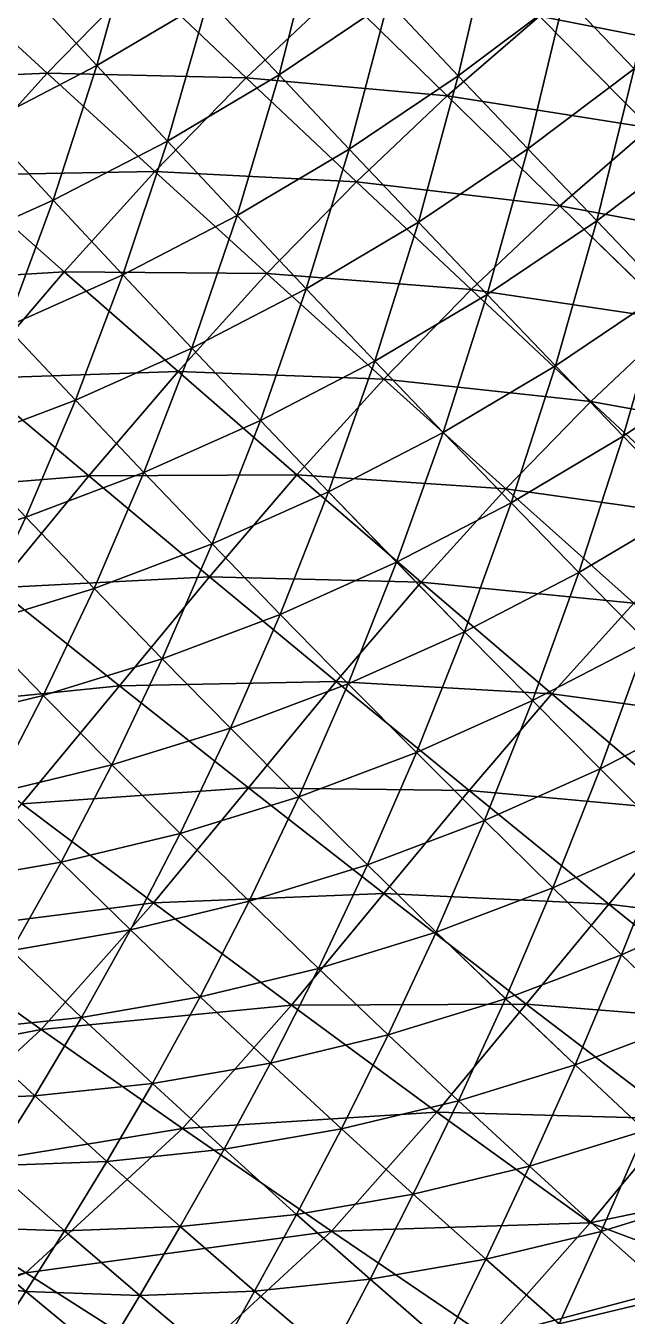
# Model space of a CAD drawing. Extents: x -232 to 179, y -162 to 161.
# Drawn here: x 5 to 36.9, y -111.2 to -42.6 of the extents above; entities that cross this region are included whole.
import ezdxf

# ---------------------------------------------------------------- set-up
doc = ezdxf.new("R2010")
doc.units = 0
doc.header["$MEASUREMENT"] = 0

msp = doc.modelspace()

# ---------------------------------------------------------------- linework, layer by layer
for points in [[(37.291836, -44.916634, -759.0798), (39.05703, -36.46504, -765.92725), (33.593506, -41.04322, -765.5502299999999), (33.593605, -41.04312, -765.5501)], [(8.771637, -44.740067, -775.57117), (10.881693, -37.15693, -783.2518), (4.993664, -40.653107, -782.01263), (4.993764, -40.653008, -782.0125)], [(10.881693, -37.15693, -783.2518), (8.771637, -44.740067, -775.57117), (14.682842, -41.230125, -776.8152), (14.682942, -41.230026, -776.81506)], [(18.438917, -45.235527, -770.3743), (20.45116, -37.35842, -777.7703), (14.682842, -41.230125, -776.8152), (14.682942, -41.230026, -776.81506)], [(20.45116, -37.35842, -777.7703), (18.438917, -45.235527, -770.3743), (24.225239, -41.351738, -771.33246), (24.225338, -41.35164, -771.33234)], [(27.954687, -45.2858, -764.8817), (29.850971, -37.119003, -771.9995), (24.225239, -41.351738, -771.33246), (24.225338, -41.35164, -771.33234)], [(29.850971, -37.119003, -771.9995), (27.954687, -45.2858, -764.8817), (33.593506, -41.04322, -765.5502299999999), (33.593605, -41.04312, -765.5501)], [(43.003525, -44.233757, -503.06757), (32.264473, -42.12648, -510.1515), (37.259087, -38.214832, -510.6546), (37.259186, -38.214733, -510.6545)], [(6.1322746, -45.15181, -524.6465), (-4.3688965, -45.603016, -532.1469999999999), (0.6292876999999999, -40.089268, -531.724), (0.62938774, -40.08917, -531.7239)], [(0.6292876999999999, -40.089268, -531.724), (11.079479, -40.07613, -524.4490400000001), (6.1322746, -45.15181, -524.6465), (6.132375, -45.15170999999999, -524.64636)], [(16.698727, -45.399727, -517.2317), (6.1322746, -45.15181, -524.6465), (11.079479, -40.07613, -524.4490400000001), (11.079579, -40.07603, -524.4489)], [(11.079479, -40.07613, -524.4490400000001), (21.621662, -40.748802, -517.26685), (16.698727, -45.399727, -517.2317), (16.698826, -45.399628, -517.23157)], [(4.993664, -40.653107, -782.01263), (2.7369766, -47.874786, -774.0414), (8.771637, -44.740067, -775.57117), (8.771737, -44.739967, -775.57104)], [(27.36028, -46.359833, -509.8849), (16.698727, -45.399727, -517.2317), (21.621662, -40.748802, -517.26685), (21.621761, -40.74870300000001, -517.2667)], [(21.621662, -40.748802, -517.26685), (32.264473, -42.12648, -510.1515), (27.36028, -46.359833, -509.8849), (27.360378, -46.359734, -509.8848)], [(31.644321, -49.165764, -758.4102), (33.593506, -41.04322, -765.5502299999999), (27.954687, -45.2858, -764.8817), (27.954786, -45.2857, -764.8816)], [(33.593506, -41.04322, -765.5502299999999), (31.644321, -49.165764, -758.4102), (37.291836, -44.916634, -759.0798), (37.291935, -44.91653400000001, -759.07965)], [(12.509256, -48.75641599999999, -769.12646), (14.682842, -41.230125, -776.8152), (8.771637, -44.740067, -775.57117), (8.771737, -44.739967, -775.57104)], [(14.682842, -41.230125, -776.8152), (12.509256, -48.75641599999999, -769.12646), (18.438917, -45.235527, -770.3743), (18.439016, -45.23542800000001, -770.3742)], [(22.15491, -49.17862, -763.92126), (24.225239, -41.351738, -771.33246), (18.438917, -45.235527, -770.3743), (18.439016, -45.23542800000001, -770.3742)], [(24.225239, -41.351738, -771.33246), (22.15491, -49.17862, -763.92126), (27.954687, -45.2858, -764.8817), (27.954786, -45.2857, -764.8816)], [(38.125935, -48.053757, -502.57623), (27.36028, -46.359833, -509.8849), (32.264473, -42.12648, -510.1515), (32.26457199999999, -42.12638, -510.1514)], [(32.264473, -42.12648, -510.1515), (43.003525, -44.233757, -503.06757), (38.125935, -48.053757, -502.57623), (38.126034, -48.053658, -502.57614)], [(-4.3688965, -45.603016, -532.1469999999999), (6.1322746, -45.15181, -524.6465), (1.2212143, -50.569454, -525.06213), (1.2213143, -50.569355, -525.062)], [(11.846596, -50.37786, -517.4254), (1.2212143, -50.569454, -525.06213), (6.1322746, -45.15181, -524.6465), (6.132375, -45.15170999999999, -524.64636)], [(6.455763, -51.900917, -767.5919), (8.771637, -44.740067, -775.57117), (2.7369766, -47.874786, -774.0414), (2.7370765, -47.874687, -774.04126)], [(6.1322746, -45.15181, -524.6465), (16.698727, -45.399727, -517.2317), (11.846596, -50.37786, -517.4254), (11.846696, -50.37775999999999, -517.4253)], [(8.771637, -44.740067, -775.57117), (6.455763, -51.900917, -767.5919), (12.509256, -48.75641599999999, -769.12646), (12.5093565, -48.756317, -769.12634)], [(35.298786, -52.99655500000001, -751.91016), (37.291836, -44.916634, -759.0798), (31.644321, -49.165764, -758.4102), (31.64442, -49.165665, -758.4101)], [(37.291836, -44.916634, -759.0798), (35.298786, -52.99655500000001, -751.91016), (40.95064, -48.744164, -752.58026), (40.95074, -48.744064, -752.58014)], [(22.54174, -50.912125, -509.8505), (11.846596, -50.37786, -517.4254), (16.698727, -45.399727, -517.2317), (16.698826, -45.399628, -517.23157)], [(16.211464, -52.70769499999999, -762.67053), (18.438917, -45.235527, -770.3743), (12.509256, -48.75641599999999, -769.12646), (12.5093565, -48.756317, -769.12634)], [(18.438917, -45.235527, -770.3743), (16.211464, -52.70769499999999, -762.67053), (22.15491, -49.17862, -763.92126), (22.155008, -49.17852, -763.92114)], [(16.698727, -45.399727, -517.2317), (27.36028, -46.359833, -509.8849), (22.54174, -50.912125, -509.8505), (22.54184, -50.912025, -509.8504)], [(25.8356, -53.064587, -757.4483), (27.954687, -45.2858, -764.8817), (22.15491, -49.17862, -763.92126), (22.155008, -49.17852, -763.92114)], [(27.954687, -45.2858, -764.8817), (25.8356, -53.064587, -757.4483), (31.644321, -49.165764, -758.4102), (31.64442, -49.165665, -758.4101)], [(33.336647, -52.18792, -502.31586), (22.54174, -50.912125, -509.8505), (27.36028, -46.359833, -509.8849), (27.360378, -46.359734, -509.8848)], [(27.36028, -46.359833, -509.8849), (38.125935, -48.053757, -502.57623), (33.336647, -52.18792, -502.31586), (33.33674600000001, -52.18782, -502.31577)], [(2.7369766, -47.874786, -774.0414), (0.29956436, -54.65643299999999, -765.7751), (6.455763, -51.900917, -767.5919), (6.455863, -51.900818, -767.5918)], [(44.240738, -54.22975, -494.7871), (33.336647, -52.18792, -502.31586), (38.125935, -48.053757, -502.57623), (38.126034, -48.053658, -502.57614)], [(10.143892, -55.859512, -761.1324), (12.509256, -48.75641599999999, -769.12646), (6.455763, -51.900917, -767.5919), (6.455863, -51.900818, -767.5918)], [(12.509256, -48.75641599999999, -769.12646), (10.143892, -55.859512, -761.1324), (16.211464, -52.70769499999999, -762.67053), (16.211563, -52.707596, -762.6704)], [(19.882986, -56.599113, -756.1956), (22.15491, -49.17862, -763.92126), (16.211464, -52.70769499999999, -762.67053), (16.211563, -52.707596, -762.6704)], [(22.15491, -49.17862, -763.92126), (19.882986, -56.599113, -756.1956), (25.8356, -53.064587, -757.4483), (25.8357, -53.064487, -757.4482)], [(29.485592, -56.898376, -750.9476), (31.644321, -49.165764, -758.4102), (25.8356, -53.064587, -757.4483), (25.8357, -53.064487, -757.4482)], [(31.644321, -49.165764, -758.4102), (29.485592, -56.898376, -750.9476), (35.298786, -52.99655500000001, -751.91016), (35.298885, -52.99645600000001, -751.91003)], [(38.922527, -56.78287, -745.3739), (40.95064, -48.744164, -752.58026), (35.298786, -52.99655500000001, -751.91016), (35.298885, -52.99645600000001, -751.91003)], [(7.029937700000001, -55.691376, -517.8330000000001), (-3.7220764, -56.34967, -525.6699), (1.2212143, -50.569454, -525.06213), (1.2213143, -50.569355, -525.062)], [(1.2212143, -50.569454, -525.06213), (11.846596, -50.37786, -517.4254), (7.029937700000001, -55.691376, -517.8330000000001), (7.030038, -55.691277, -517.8329)], [(17.792515, -55.78469, -510.04007), (7.029937700000001, -55.691376, -517.8330000000001), (11.846596, -50.37786, -517.4254), (11.846696, -50.37775999999999, -517.4253)], [(11.846596, -50.37786, -517.4254), (22.54174, -50.912125, -509.8505), (17.792515, -55.78469, -510.04007), (17.792614, -55.78459, -510.03998)], [(28.631004, -56.63355600000001, -502.2823), (17.792515, -55.78469, -510.04007), (22.54174, -50.912125, -509.8505), (22.54184, -50.912025, -509.8504)], [(22.54174, -50.912125, -509.8505), (33.336647, -52.18792, -502.31586), (28.631004, -56.63355600000001, -502.2823), (28.631104, -56.63345699999999, -502.2822)], [(3.973381, -58.62143, -759.3113400000001), (6.455763, -51.900917, -767.5919), (0.29956436, -54.65643299999999, -765.7751), (0.29966435, -54.65633399999999, -765.77496)], [(6.455763, -51.900917, -767.5919), (3.973381, -58.62143, -759.3113400000001), (10.143892, -55.859512, -761.1324), (10.143992, -55.859413, -761.13226)], [(13.806053, -59.75579, -754.65515), (16.211464, -52.70769499999999, -762.67053), (10.143892, -55.859512, -761.1324), (10.143992, -55.859413, -761.13226)], [(16.211464, -52.70769499999999, -762.67053), (13.806053, -59.75579, -754.65515), (19.882986, -56.599113, -756.1956), (19.883085, -56.599014, -756.1955)], [(39.575672, -58.256687, -494.53348), (28.631004, -56.63355600000001, -502.2823), (33.336647, -52.18792, -502.31586), (33.33674600000001, -52.18782, -502.31577)], [(33.336647, -52.18792, -502.31586), (44.240738, -54.22975, -494.7871), (39.575672, -58.256687, -494.53348), (39.57577, -58.256588, -494.5334)], [(23.528404, -60.43561999999999, -749.6939), (25.8356, -53.064587, -757.4483), (19.882986, -56.599113, -756.1956), (19.883085, -56.599014, -756.1955)], [(25.8356, -53.064587, -757.4483), (23.528404, -60.43561999999999, -749.6939), (29.485592, -56.898376, -750.9476), (29.485691, -56.898277, -750.94745)], [(33.109337, -60.68469200000001, -744.4113), (35.298786, -52.99655500000001, -751.91016), (29.485592, -56.898376, -750.9476), (29.485691, -56.898277, -750.94745)], [(35.298786, -52.99655500000001, -751.91016), (33.109337, -60.68469200000001, -744.4113), (38.922527, -56.78287, -745.3739), (38.922626, -56.78277199999999, -745.3738)], [(-3.7220764, -56.34967, -525.6699), (7.029937700000001, -55.691376, -517.8330000000001), (2.1816483, -61.360497, -518.4291), (2.1817482, -61.360397, -518.42896)], [(13.077984, -60.98551999999999, -510.43903), (2.1816483, -61.360497, -518.4291), (7.029937700000001, -55.691376, -517.8330000000001), (7.030038, -55.691277, -517.8329)], [(7.626023, -62.521965, -752.8312400000001), (10.143892, -55.859512, -761.1324), (3.973381, -58.62143, -759.3113400000001), (3.973481, -58.62133000000001, -759.3112)], [(7.029937700000001, -55.691376, -517.8330000000001), (17.792515, -55.78469, -510.04007), (13.077984, -60.98551999999999, -510.43903), (13.078084, -60.98542, -510.43893)], [(10.143892, -55.859512, -761.1324), (7.626023, -62.521965, -752.8312400000001), (13.806053, -59.75579, -754.65515), (13.806153, -59.75569, -754.655)], [(23.99305, -61.39195600000001, -502.4674), (13.077984, -60.98551999999999, -510.43903), (17.792515, -55.78469, -510.04007), (17.792614, -55.78459, -510.03998)], [(17.792515, -55.78469, -510.04007), (28.631004, -56.63355600000001, -502.2823), (23.99305, -61.39195600000001, -502.4674), (23.993149, -61.39185699999999, -502.46732)], [(17.4468, -63.594727, -748.1522), (19.882986, -56.599113, -756.1956), (13.806053, -59.75579, -754.65515), (13.806153, -59.75569, -754.655)], [(19.882986, -56.599113, -756.1956), (17.4468, -63.594727, -748.1522), (23.528404, -60.43561999999999, -749.6939), (23.528503, -60.43552, -749.6938)], [(34.99209, -62.587006, -494.5008), (23.99305, -61.39195600000001, -502.4674), (28.631004, -56.63355600000001, -502.2823), (28.631104, -56.63345699999999, -502.2822)], [(28.631004, -56.63355600000001, -502.2823), (39.575672, -58.256687, -494.53348), (34.99209, -62.587006, -494.5008), (34.992188, -62.58690600000001, -494.5007)], [(36.71124, -64.42815, -737.8316), (38.922527, -56.78287, -745.3739), (33.109337, -60.68469200000001, -744.4113), (33.109436, -60.68459300000001, -744.4112)], [(38.922527, -56.78287, -745.3739), (36.71124, -64.42815, -737.8316), (42.51996, -60.529324, -738.79346), (42.520058, -60.529224, -738.79333)], [(27.15215, -64.22194, -743.15765), (29.485592, -56.898376, -750.9476), (23.528404, -60.43561999999999, -749.6939), (23.528503, -60.43552, -749.6938)], [(29.485592, -56.898376, -750.9476), (27.15215, -64.22194, -743.15765), (33.109337, -60.68469200000001, -744.4113), (33.109436, -60.68459300000001, -744.4112)], [(3.973381, -58.62143, -759.3113400000001), (1.3652744, -64.88601, -750.72974), (7.626023, -62.521965, -752.8312400000001), (7.626123, -62.521866, -752.8311)], [(46.10574699999999, -64.59299, -486.5080599999999), (34.99209, -62.587006, -494.5008), (39.575672, -58.256687, -494.53348), (39.57577, -58.256588, -494.5334)], [(11.26202, -66.36303000000001, -746.3269700000001), (13.806053, -59.75579, -754.65515), (7.626023, -62.521965, -752.8312400000001), (7.626123, -62.521866, -752.8311)], [(13.806053, -59.75579, -754.65515), (11.26202, -66.36303000000001, -746.3269700000001), (17.4468, -63.594727, -748.1522), (17.4469, -63.594627, -748.1521)], [(21.070545, -67.38104, -741.6159700000001), (23.528404, -60.43561999999999, -749.6939), (17.4468, -63.594727, -748.1522), (17.4469, -63.594627, -748.1521)], [(23.528404, -60.43561999999999, -749.6939), (21.070545, -67.38104, -741.6159700000001), (27.15215, -64.22194, -743.15765), (27.152248, -64.22184, -743.15753)], [(30.758625, -67.96268, -736.5789), (33.109337, -60.68469200000001, -744.4113), (27.15215, -64.22194, -743.15765), (27.152248, -64.22184, -743.15753)], [(33.109337, -60.68469200000001, -744.4113), (30.758625, -67.96268, -736.5789), (36.71124, -64.42815, -737.8316), (36.711338, -64.42805, -737.8315)], [(40.295616, -68.13318000000001, -731.2003), (42.51996, -60.529324, -738.79346), (36.71124, -64.42815, -737.8316), (36.711338, -64.42805, -737.8315)], [(8.332527, -66.534424, -511.0225), (-2.8245544, -67.42765, -519.1682), (2.1816483, -61.360497, -518.4291), (2.1817482, -61.360397, -518.42896)], [(2.1816483, -61.360497, -518.4291), (13.077984, -60.98551999999999, -510.43903), (8.332527, -66.534424, -511.0225), (8.332627, -66.534325, -511.0224)], [(19.388985, -66.47093000000001, -502.85706), (8.332527, -66.534424, -511.0225), (13.077984, -60.98551999999999, -510.43903), (13.078084, -60.98542, -510.43893)], [(13.077984, -60.98551999999999, -510.43903), (23.99305, -61.39195600000001, -502.4674), (19.388985, -66.47093000000001, -502.85706), (19.389084, -66.47083, -502.85696)], [(30.474434, -67.221985, -494.6811), (19.388985, -66.47093000000001, -502.85706), (23.99305, -61.39195600000001, -502.4674), (23.993149, -61.39185699999999, -502.46732)], [(23.99305, -61.39195600000001, -502.4674), (34.99209, -62.587006, -494.5008), (30.474434, -67.221985, -494.6811), (30.474533, -67.221886, -494.681)], [(4.9964585, -68.7289, -744.2238), (7.626023, -62.521965, -752.8312400000001), (1.3652744, -64.88601, -750.72974), (1.3653744, -64.88591, -750.7296)], [(7.626023, -62.521965, -752.8312400000001), (4.9964585, -68.7289, -744.2238), (11.26202, -66.36303000000001, -746.3269700000001), (11.26212, -66.36293, -746.3268400000001)], [(41.654125, -68.79863, -486.47632), (30.474434, -67.221985, -494.6811), (34.99209, -62.587006, -494.5008), (34.992188, -62.58690600000001, -494.5007)], [(34.99209, -62.587006, -494.5008), (46.10574699999999, -64.59299, -486.5080599999999), (41.654125, -68.79863, -486.47632), (41.654224, -68.79853, -486.47623)], [(14.885765, -70.149345, -739.7907), (17.4468, -63.594727, -748.1522), (11.26202, -66.36303000000001, -746.3269700000001), (11.26212, -66.36293, -746.3268400000001)], [(17.4468, -63.594727, -748.1522), (14.885765, -70.149345, -739.7907), (21.070545, -67.38104, -741.6159700000001), (21.070644, -67.38094, -741.61584)], [(24.681692, -71.119354, -735.0384), (27.15215, -64.22194, -743.15765), (21.070545, -67.38104, -741.6159700000001), (21.070644, -67.38094, -741.61584)], [(27.15215, -64.22194, -743.15765), (24.681692, -71.119354, -735.0384), (30.758625, -67.96268, -736.5789), (30.758724, -67.96258, -736.5788)], [(1.3652744, -64.88601, -750.72974), (-1.3267674, -70.68186999999999, -741.8495), (4.9964585, -68.7289, -744.2238), (4.9965587, -68.7288, -744.2237)], [(34.35217, -71.662254, -729.9496), (36.71124, -64.42815, -737.8316), (30.758625, -67.96268, -736.5789), (30.758724, -67.96258, -736.5788)], [(36.71124, -64.42815, -737.8316), (34.35217, -71.662254, -729.9496), (40.295616, -68.13318000000001, -731.2003), (40.295715, -68.13308, -731.2002)], [(8.620203, -72.51521, -737.68756), (11.26202, -66.36303000000001, -746.3269700000001), (4.9964585, -68.7289, -744.2238), (4.9965587, -68.7288, -744.2237)], [(11.26202, -66.36303000000001, -746.3269700000001), (8.620203, -72.51521, -737.68756), (14.885765, -70.149345, -739.7907), (14.885865, -70.14925, -739.7906)], [(-2.8245544, -67.42765, -519.1682), (8.332527, -66.534424, -511.0225), (3.4324799, -72.472916, -511.7459), (3.4325798, -72.47282, -511.74582)], [(14.754707, -71.88983, -503.42682), (3.4324799, -72.472916, -511.7459), (8.332527, -66.534424, -511.0225), (8.332627, -66.534325, -511.0224)], [(8.332527, -66.534424, -511.0225), (19.388985, -66.47093000000001, -502.85706), (14.754707, -71.88983, -503.42682), (14.754807, -71.88973, -503.42673)], [(25.989788, -72.16923, -495.0606), (14.754707, -71.88983, -503.42682), (19.388985, -66.47093000000001, -502.85706), (19.389084, -66.47083, -502.85696)], [(19.388985, -66.47093000000001, -502.85706), (30.474434, -67.221985, -494.6811), (25.989788, -72.16923, -495.0606), (25.989887, -72.16913000000001, -495.06052)], [(18.501663, -73.88553, -733.21454), (21.070545, -67.38104, -741.6159700000001), (14.885765, -70.149345, -739.7907), (14.885865, -70.14925, -739.7906)], [(21.070545, -67.38104, -741.6159700000001), (18.501663, -73.88553, -733.21454), (24.681692, -71.119354, -735.0384), (24.681791, -71.11925500000001, -735.03827)], [(37.26654, -73.30015999999999, -486.65143), (25.989788, -72.16923, -495.0606), (30.474434, -67.221985, -494.6811), (30.474533, -67.221886, -494.681)], [(30.474434, -67.221985, -494.6811), (41.654125, -68.79863, -486.47632), (37.26654, -73.30015999999999, -486.65143), (37.26664, -73.300064, -486.6513400000001)], [(28.2846, -74.81407, -728.4114400000001), (30.758625, -67.96268, -736.5789), (24.681692, -71.119354, -735.0384), (24.681791, -71.11925500000001, -735.03827)], [(30.758625, -67.96268, -736.5789), (28.2846, -74.81407, -728.4114400000001), (34.35217, -71.662254, -729.9496), (34.35227, -71.662155, -729.9494599999999)], [(37.937077, -75.32503, -723.2615), (40.295616, -68.13318000000001, -731.2003), (34.35217, -71.662254, -729.9496), (34.35227, -71.662155, -729.9494599999999)], [(2.2969766, -74.46818499999999, -735.31323), (4.9964585, -68.7289, -744.2238), (-1.3267674, -70.68186999999999, -741.8495), (-1.3266674, -70.68177, -741.84937)], [(4.9964585, -68.7289, -744.2238), (2.2969766, -74.46818499999999, -735.31323), (8.620203, -72.51521, -737.68756), (8.620303, -72.515114, -737.68744)], [(12.240913, -76.24956999999999, -731.113), (14.885765, -70.149345, -739.7907), (8.620203, -72.51521, -737.68756), (8.620303, -72.515114, -737.68744)], [(14.885765, -70.149345, -739.7907), (12.240913, -76.24956999999999, -731.113), (18.501663, -73.88553, -733.21454), (18.501762, -73.88543, -733.2144)], [(22.114086, -77.57599, -726.5904), (24.681692, -71.119354, -735.0384), (18.501663, -73.88553, -733.21454), (18.501762, -73.88543, -733.2144)], [(24.681692, -71.119354, -735.0384), (22.114086, -77.57599, -726.5904), (28.2846, -74.81407, -728.4114400000001), (28.284698, -74.81397, -728.4113)], [(3.4324799, -72.472916, -511.7459), (14.754707, -71.88983, -503.42682), (9.96946, -77.68918599999999, -504.1333), (9.969560000000001, -77.68909000000001, -504.1332)], [(21.4757, -77.44757, -495.6156), (9.96946, -77.68918599999999, -504.1333), (14.754707, -71.88983, -503.42682), (14.754807, -71.88973, -503.42673)], [(14.754707, -71.88983, -503.42682), (25.989788, -72.16923, -495.0606), (21.4757, -77.44757, -495.6156), (21.4758, -77.44747, -495.6155)], [(31.883583, -78.46951999999999, -721.7269), (34.35217, -71.662254, -729.9496), (28.2846, -74.81407, -728.4114400000001), (28.284698, -74.81397, -728.4113)], [(34.35217, -71.662254, -729.9496), (31.883583, -78.46951999999999, -721.7269), (37.937077, -75.32503, -723.2615), (37.937176, -75.32493000000001, -723.26135)], [(9.96946, -77.68918599999999, -504.1333), (-1.8687515, -78.88655, -512.52216), (3.4324799, -72.472916, -511.7459), (3.4325798, -72.47282, -511.74582)], [(5.922546400000001, -78.20105, -728.7405), (8.620203, -72.51521, -737.68756), (2.2969766, -74.46818499999999, -735.31323), (2.2970765, -74.46809, -735.3131)], [(8.620203, -72.51521, -737.68756), (5.922546400000001, -78.20105, -728.7405), (12.240913, -76.24956999999999, -731.113), (12.241014, -76.24947, -731.11285)], [(32.911015, -78.104965, -487.02002), (21.4757, -77.44757, -495.6156), (25.989788, -72.16923, -495.0606), (25.989887, -72.16913000000001, -495.06052)], [(25.989788, -72.16923, -495.0606), (37.26654, -73.30015999999999, -486.65143), (32.911015, -78.104965, -487.02002), (32.911114, -78.104866, -487.01993)], [(44.40392, -79.65578000000001, -478.3443599999999), (32.911015, -78.104965, -487.02002), (37.26654, -73.30015999999999, -486.65143), (37.26664, -73.300064, -486.6513400000001)], [(15.862982, -79.93639, -724.49207), (18.501663, -73.88553, -733.21454), (12.240913, -76.24956999999999, -731.113), (12.241014, -76.24947, -731.11285)], [(18.501663, -73.88553, -733.21454), (15.862982, -79.93639, -724.49207), (22.114086, -77.57599, -726.5904), (22.114185, -77.57589, -726.5903)], [(2.2969766, -74.46818499999999, -735.31323), (-0.42986727, -79.73085999999999, -726.1048599999999), (5.922546400000001, -78.20105, -728.7405), (5.9226465, -78.20095, -728.74036)], [(25.727386, -81.225044, -719.9101), (28.2846, -74.81407, -728.4114400000001), (22.114086, -77.57599, -726.5904), (22.114185, -77.57589, -726.5903)], [(28.2846, -74.81407, -728.4114400000001), (25.727386, -81.225044, -719.9101), (31.883583, -78.46951999999999, -721.7269), (31.883682, -78.46942, -721.7268)], [(35.483047, -82.089966, -714.9763), (37.937077, -75.32503, -723.2615), (31.883583, -78.46951999999999, -721.7269), (31.883682, -78.46942, -721.7268)], [(37.937077, -75.32503, -723.2615), (35.483047, -82.089966, -714.9763), (41.517708, -78.955246, -716.5061), (41.517807, -78.95515, -716.5060000000001)], [(9.554344, -81.88486999999999, -722.1232), (12.240913, -76.24956999999999, -731.113), (5.922546400000001, -78.20105, -728.7405), (5.9226465, -78.20095, -728.74036)], [(12.240913, -76.24956999999999, -731.113), (9.554344, -81.88486999999999, -722.1232), (15.862982, -79.93639, -724.49207), (15.863082, -79.936295, -724.49194)], [(-1.8687515, -78.88655, -512.52216), (9.96946, -77.68918599999999, -504.1333), (4.79245, -83.952545, -504.89136), (4.79255, -83.952446, -504.89127)], [(16.81459, -83.0965, -496.30377), (4.79245, -83.952545, -504.89136), (9.96946, -77.68918599999999, -504.1333), (9.969560000000001, -77.68909000000001, -504.1332)], [(9.96946, -77.68918599999999, -504.1333), (21.4757, -77.44757, -495.6156), (16.81459, -83.0965, -496.30377), (16.81469, -83.0964, -496.30368)], [(19.49078, -83.57996, -717.81665), (22.114086, -77.57599, -726.5904), (15.862982, -79.93639, -724.49207), (15.863082, -79.936295, -724.49194)], [(28.526901, -83.23133, -487.55905), (16.81459, -83.0965, -496.30377), (21.4757, -77.44757, -495.6156), (21.4758, -77.44747, -495.6155)], [(22.114086, -77.57599, -726.5904), (19.49078, -83.57996, -717.81665), (25.727386, -81.225044, -719.9101), (25.727486, -81.22494499999999, -719.91)], [(21.4757, -77.44757, -495.6156), (32.911015, -78.104965, -487.02002), (28.526901, -83.23133, -487.55905), (28.527, -83.23123000000001, -487.55896)], [(40.18808, -84.30648000000001, -478.70114), (28.526901, -83.23133, -487.55905), (32.911015, -78.104965, -487.02002), (32.911114, -78.104866, -487.01993)], [(32.911015, -78.104965, -487.02002), (44.40392, -79.65578000000001, -478.3443599999999), (40.18808, -84.30648000000001, -478.70114), (40.18818, -84.30638, -478.70105)], [(3.2117147, -83.412315, -719.4916400000001), (5.922546400000001, -78.20105, -728.7405), (-0.42986727, -79.73085999999999, -726.1048599999999), (-0.42976728, -79.73076, -726.10474)], [(5.922546400000001, -78.20105, -728.7405), (3.2117147, -83.412315, -719.4916400000001), (9.554344, -81.88486999999999, -722.1232), (9.554444, -81.88476999999999, -722.1231)], [(29.346008, -84.83689, -713.1651), (31.883583, -78.46951999999999, -721.7269), (25.727386, -81.225044, -719.9101), (25.727486, -81.22494499999999, -719.91)], [(31.883583, -78.46951999999999, -721.7269), (29.346008, -84.83689, -713.1651), (35.483047, -82.089966, -714.9763), (35.483147, -82.08986999999999, -714.9762)], [(39.087498, -85.67961, -708.1505), (41.517708, -78.955246, -716.5061), (35.483047, -82.089966, -714.9763), (35.483147, -82.08986999999999, -714.9762)], [(13.196778, -85.523926, -715.4533), (15.862982, -79.93639, -724.49207), (9.554344, -81.88486999999999, -722.1232), (9.554444, -81.88476999999999, -722.1231)], [(15.862982, -79.93639, -724.49207), (13.196778, -85.523926, -715.4533), (19.49078, -83.57996, -717.81665), (19.49088, -83.579865, -717.8165)], [(23.12881, -87.184494, -711.0782), (25.727386, -81.225044, -719.9101), (19.49078, -83.57996, -717.81665), (19.49088, -83.579865, -717.8165)], [(25.727386, -81.225044, -719.9101), (23.12881, -87.184494, -711.0782), (29.346008, -84.83689, -713.1651), (29.346107, -84.83679000000001, -713.165)], [(6.868862599999999, -87.04782, -712.8279), (9.554344, -81.88486999999999, -722.1232), (3.2117147, -83.412315, -719.4916400000001), (3.2118146, -83.41221999999999, -719.4915)], [(9.554344, -81.88486999999999, -722.1232), (6.868862599999999, -87.04782, -712.8279), (13.196778, -85.523926, -715.4533), (13.196878, -85.52383, -715.4532)], [(32.97452, -88.41579, -706.3465), (35.483047, -82.089966, -714.9763), (29.346008, -84.83689, -713.1651), (29.346107, -84.83679000000001, -713.165)], [(35.483047, -82.089966, -714.9763), (32.97452, -88.41579, -706.3465), (39.087498, -85.67961, -708.1505), (39.087597, -85.67951, -708.1504)], [(3.2117147, -83.412315, -719.4916400000001), (0.530488, -88.14402, -709.9488), (6.868862599999999, -87.04782, -712.8279), (6.868963000000001, -87.04772, -712.82776)], [(4.79245, -83.952545, -504.89136), (16.81459, -83.0965, -496.30377), (11.771851, -89.1974, -497.04218), (11.771951, -89.1973, -497.04208)], [(23.999992, -88.71762, -488.22742), (11.771851, -89.1974, -497.04218), (16.81459, -83.0965, -496.30377), (16.81469, -83.0964, -496.30368)], [(16.854395, -89.1224, -708.72217), (19.49078, -83.57996, -717.81665), (13.196778, -85.523926, -715.4533), (13.196878, -85.52383, -715.4532)], [(16.81459, -83.0965, -496.30377), (28.526901, -83.23133, -487.55905), (23.999992, -88.71762, -488.22742), (24.000092, -88.71752, -488.22733)], [(19.49078, -83.57996, -717.81665), (16.854395, -89.1224, -708.72217), (23.12881, -87.184494, -711.0782), (23.12891, -87.184395, -711.0780599999999)], [(35.94457199999999, -89.26845, -479.22287), (23.999992, -88.71762, -488.22742), (28.526901, -83.23133, -487.55905), (28.527, -83.23123000000001, -487.55896)], [(28.526901, -83.23133, -487.55905), (40.18808, -84.30648000000001, -478.70114), (35.94457199999999, -89.26845, -479.22287), (35.94467, -89.26835, -479.22278)], [(11.771851, -89.1974, -497.04218), (-1.3280182, -90.867455, -505.50378), (4.79245, -83.952545, -504.89136), (4.79255, -83.952446, -504.89127)], [(26.781704, -90.75417, -704.2677), (29.346008, -84.83689, -713.1651), (23.12881, -87.184494, -711.0782), (23.12891, -87.184395, -711.0780599999999)], [(29.346008, -84.83689, -713.1651), (26.781704, -90.75417, -704.2677), (32.97452, -88.41579, -706.3465), (32.97462, -88.41569, -706.3464)], [(47.841602, -90.76817, -470.1598), (35.94457199999999, -89.26845, -479.22287), (40.18808, -84.30648000000001, -478.70114), (40.18818, -84.30638, -478.70105)], [(10.546171, -90.64156, -706.1049), (13.196778, -85.523926, -715.4533), (6.868862599999999, -87.04782, -712.8279), (6.868963000000001, -87.04772, -712.82776)], [(13.196778, -85.523926, -715.4533), (10.546171, -90.64156, -706.1049), (16.854395, -89.1224, -708.72217), (16.854494, -89.1223, -708.72205)], [(36.6176, -91.96589, -699.4448), (39.087498, -85.67961, -708.1505), (32.97452, -88.41579, -706.3465), (32.97462, -88.41569, -706.3464)], [(39.087498, -85.67961, -708.1505), (36.6176, -91.96589, -699.4448), (42.70153, -89.242714, -701.24036), (42.70163, -89.242615, -701.24023)], [(4.227519999999999, -91.73434, -703.2348), (6.868862599999999, -87.04782, -712.8279), (0.530488, -88.14402, -709.9488), (0.53058803, -88.14392, -709.94867)], [(6.868862599999999, -87.04782, -712.8279), (4.227519999999999, -91.73434, -703.2348), (10.546171, -90.64156, -706.1049), (10.546271, -90.641464, -706.1048)], [(20.531889, -92.68448000000001, -701.9209599999999), (23.12881, -87.184494, -711.0782), (16.854395, -89.1224, -708.72217), (16.854494, -89.1223, -708.72205)], [(23.12881, -87.184494, -711.0782), (20.531889, -92.68448000000001, -701.9209599999999), (26.781704, -90.75417, -704.2677), (26.781803, -90.754074, -704.2676)], [(11.771851, -89.1974, -497.04218), (23.999992, -88.71762, -488.22742), (19.10244, -94.64287, -488.94452), (19.10254, -94.64277, -488.94443)], [(31.562836, -94.57879, -479.86978), (19.10244, -94.64287, -488.94452), (23.999992, -88.71762, -488.22742), (24.000092, -88.71752, -488.22733)], [(23.999992, -88.71762, -488.22742), (35.94457199999999, -89.26845, -479.22287), (31.562836, -94.57879, -479.86978), (31.562935, -94.57869000000001, -479.8697)], [(30.454208, -94.29316999999999, -697.3760000000001), (32.97452, -88.41579, -706.3465), (26.781704, -90.75417, -704.2677), (26.781803, -90.754074, -704.2676)], [(32.97452, -88.41579, -706.3465), (30.454208, -94.29316999999999, -697.3760000000001), (36.6176, -91.96589, -699.4448), (36.6177, -91.96579, -699.4447)], [(-1.3280182, -90.867455, -505.50378), (11.771851, -89.1974, -497.04218), (5.81015, -95.93295, -497.63873), (5.8102503, -95.93285, -497.63864)], [(19.10244, -94.64287, -488.94452), (5.81015, -95.93295, -497.63873), (11.771851, -89.1974, -497.04218), (11.771951, -89.1973, -497.04208)], [(14.248399, -94.19769000000001, -699.3139), (16.854395, -89.1224, -708.72217), (10.546171, -90.64156, -706.1049), (10.546271, -90.641464, -706.1048)], [(16.854395, -89.1224, -708.72217), (14.248399, -94.19769000000001, -699.3139), (20.531889, -92.68448000000001, -701.9209599999999), (20.531988, -92.68438, -701.92084)], [(43.75205, -95.55011999999999, -470.6626), (31.562836, -94.57879, -479.86978), (35.94457199999999, -89.26845, -479.22287), (35.94467, -89.26835, -479.22278)], [(35.94457199999999, -89.26845, -479.22287), (47.841602, -90.76817, -470.1598), (43.75205, -95.55011999999999, -470.6626), (43.752148, -95.55001999999999, -470.6625)], [(40.28013, -95.49143000000001, -692.45026), (42.70153, -89.242714, -701.24036), (36.6176, -91.96589, -699.4448), (36.6177, -91.96579, -699.4447)], [(5.81015, -95.93295, -497.63873), (-10.110657, -98.97624, -505.3319), (-1.3280182, -90.867455, -505.50378), (-1.3279182, -90.867355, -505.5037)], [(7.954524, -95.28619, -696.45514), (10.546171, -90.64156, -706.1049), (4.227519999999999, -91.73434, -703.2348), (4.22762, -91.73424, -703.2347)], [(10.546171, -90.64156, -706.1049), (7.954524, -95.28619, -696.45514), (14.248399, -94.19769000000001, -699.3139), (14.248499, -94.19759, -699.3138)], [(24.23409, -96.2143, -695.04034), (26.781704, -90.75417, -704.2677), (20.531889, -92.68448000000001, -701.9209599999999), (20.531988, -92.68438, -701.92084)], [(26.781704, -90.75417, -704.2677), (24.23409, -96.2143, -695.04034), (30.454208, -94.29316999999999, -697.3760000000001), (30.454308, -94.29307, -697.37585)], [(4.227519999999999, -91.73434, -703.2348), (1.6732559, -95.94383, -693.3537), (7.954524, -95.28619, -696.45514), (7.954624000000001, -95.28609, -696.455)], [(34.151314, -97.80566400000001, -690.393), (36.6176, -91.96589, -699.4448), (30.454208, -94.29316999999999, -697.3760000000001), (30.454308, -94.29307, -697.37585)], [(36.6176, -91.96589, -699.4448), (34.151314, -97.80566400000001, -690.393), (40.28013, -95.49143000000001, -692.45026), (40.280228, -95.49133, -692.45013)], [(17.980461, -97.720314, -692.4457), (20.531889, -92.68448000000001, -701.9209599999999), (14.248399, -94.19769000000001, -699.3139), (14.248499, -94.19759, -699.3138)], [(20.531889, -92.68448000000001, -701.9209599999999), (17.980461, -97.720314, -692.4457), (24.23409, -96.2143, -695.04034), (24.23419, -96.2142, -695.0402)], [(11.716493, -98.803635, -689.60046), (14.248399, -94.19769000000001, -699.3139), (7.954524, -95.28619, -696.45514), (7.954624000000001, -95.28609, -696.455)], [(14.248399, -94.19769000000001, -699.3139), (11.716493, -98.803635, -689.60046), (17.980461, -97.720314, -692.4457), (17.98056, -97.720215, -692.44556)], [(27.966093, -99.71602, -688.0705), (30.454208, -94.29316999999999, -697.3760000000001), (24.23409, -96.2143, -695.04034), (24.23419, -96.2142, -695.0402)], [(30.454208, -94.29316999999999, -697.3760000000001), (27.966093, -99.71602, -688.0705), (34.151314, -97.80566400000001, -690.393), (34.151413, -97.805565, -690.3929)], [(5.81015, -95.93295, -497.63873), (19.10244, -94.64287, -488.94452), (13.312378, -101.184494, -489.52393), (13.312478, -101.184395, -489.52383)], [(26.82235, -100.31401, -480.5639), (13.312378, -101.184494, -489.52393), (19.10244, -94.64287, -488.94452), (19.10254, -94.64277, -488.94443)], [(19.10244, -94.64287, -488.94452), (31.562836, -94.57879, -479.86978), (26.82235, -100.31401, -480.5639), (26.822449, -100.31391, -480.5638)], [(39.52928, -100.6678, -471.28604), (26.82235, -100.31401, -480.5639), (31.562836, -94.57879, -479.86978), (31.562935, -94.57869000000001, -479.8697)], [(31.562836, -94.57879, -479.86978), (43.75205, -95.55011999999999, -470.6626), (39.52928, -100.6678, -471.28604), (39.52938, -100.6677, -471.28595)], [(5.4650707, -99.45815999999999, -686.5138), (7.954524, -95.28619, -696.45514), (1.6732559, -95.94383, -693.3537), (1.6733559, -95.94373, -693.3536)], [(7.954524, -95.28619, -696.45514), (5.4650707, -99.45815999999999, -686.5138), (11.716493, -98.803635, -689.60046), (11.716593, -98.803535, -689.6003400000001)], [(37.878174, -101.29586, -683.3085), (40.28013, -95.49143000000001, -692.45026), (34.151314, -97.80566400000001, -690.393), (34.151413, -97.805565, -690.3929)], [(-10.110657, -98.97624, -505.3319), (5.81015, -95.93295, -497.63873), (-2.7446976, -103.83141, -497.47128), (-2.7445977, -103.831314, -497.4712)], [(13.312378, -101.184494, -489.52393), (-2.7446976, -103.83141, -497.47128), (5.81015, -95.93295, -497.63873), (5.8102503, -95.93285, -497.63864)], [(1.6732559, -95.94383, -693.3537), (-0.75164986, -99.679344, -683.1953), (5.4650707, -99.45815999999999, -686.5138), (5.465171, -99.45806, -686.5137)], [(21.747545, -101.21358, -685.4904), (24.23409, -96.2143, -695.04034), (17.980461, -97.720314, -692.4457), (17.98056, -97.720215, -692.44556)], [(24.23409, -96.2143, -695.04034), (21.747545, -101.21358, -685.4904), (27.966093, -99.71602, -688.0705), (27.966192, -99.71592, -688.0704)], [(15.518722, -102.29082, -682.66113), (17.980461, -97.720314, -692.4457), (11.716493, -98.803635, -689.60046), (11.716593, -98.803535, -689.6003400000001)], [(17.980461, -97.720314, -692.4457), (15.518722, -102.29082, -682.66113), (21.747545, -101.21358, -685.4904), (21.747644, -101.21348, -685.4903)], [(31.733168, -103.1938, -681.0011), (34.151314, -97.80566400000001, -690.393), (27.966093, -99.71602, -688.0705), (27.966192, -99.71592, -688.0704)], [(34.151314, -97.80566400000001, -690.393), (31.733168, -103.1938, -681.0011), (37.878174, -101.29586, -683.3085), (37.878273, -101.29576, -683.30835)], [(9.302368, -102.94168, -679.5918), (11.716493, -98.803635, -689.60046), (5.4650707, -99.45815999999999, -686.5138), (5.465171, -99.45806, -686.5137)], [(11.716493, -98.803635, -689.60046), (9.302368, -102.94168, -679.5918), (15.518722, -102.29082, -682.66113), (15.518822, -102.29072, -682.6610000000001)], [(3.1205273, -103.16162, -676.29193), (5.4650707, -99.45815999999999, -686.5138), (-0.75164986, -99.679344, -683.1953), (-0.75154984, -99.679245, -683.1952)], [(5.4650707, -99.45815999999999, -686.5138), (3.1205273, -103.16162, -676.29193), (9.302368, -102.94168, -679.5918), (9.302468, -102.94158, -679.5917)], [(25.555046, -104.681625, -678.4378), (27.966093, -99.71602, -688.0705), (21.747545, -101.21358, -685.4904), (21.747644, -101.21348, -685.4903)], [(27.966093, -99.71602, -688.0705), (25.555046, -104.681625, -678.4378), (31.733168, -103.1938, -681.0011), (31.733267, -103.1937, -681.0010000000001)], [(13.312378, -101.184494, -489.52393), (26.82235, -100.31401, -480.5639), (21.21798, -106.64584, -481.12473), (21.218079, -106.645744, -481.12463)], [(34.960777, -106.194954, -471.955), (21.21798, -106.64584, -481.12473), (26.82235, -100.31401, -480.5639), (26.822449, -100.31391, -480.5638)], [(26.82235, -100.31401, -480.5639), (39.52928, -100.6678, -471.28604), (34.960777, -106.194954, -471.955), (34.960876, -106.194855, -471.9549)], [(46.494946, -103.78913, -469.48312), (34.960777, -106.194954, -471.955), (39.52928, -100.6678, -471.28604), (39.52938, -100.6677, -471.28595)], [(-2.7446976, -103.83141, -497.47128), (13.312378, -101.184494, -489.52393), (5.003845, -108.855545, -489.3613), (5.0039454, -108.855446, -489.3612)], [(21.21798, -106.64584, -481.12473), (5.003845, -108.855545, -489.3613), (13.312378, -101.184494, -489.52393), (13.312478, -101.184395, -489.52383)], [(19.366714, -105.75187, -675.6269), (21.747545, -101.21358, -685.4904), (15.518722, -102.29082, -682.66113), (15.518822, -102.29072, -682.6610000000001)], [(21.747545, -101.21358, -685.4904), (19.366714, -105.75187, -675.6269), (25.555046, -104.681625, -678.4378), (25.555145, -104.681526, -678.4377)], [(35.54100800000001, -106.651985, -673.8208599999999), (37.878174, -101.29586, -683.3085), (31.733168, -103.1938, -681.0011), (31.733267, -103.1937, -681.0010000000001)], [(37.878174, -101.29586, -683.3085), (35.54100800000001, -106.651985, -673.8208599999999), (41.64035, -104.76816, -676.11115), (41.64045, -104.76806, -676.1110000000001)], [(13.190777, -106.39849, -672.5775), (15.518722, -102.29082, -682.66113), (9.302368, -102.94168, -679.5918), (9.302468, -102.94158, -679.5917)], [(15.518722, -102.29082, -682.66113), (13.190777, -106.39849, -672.5775), (19.366714, -105.75187, -675.6269), (19.366814, -105.75177, -675.6268)], [(3.1205273, -103.16162, -676.29193), (0.9625435, -106.40434, -665.80145), (7.049122000000001, -106.617, -669.2991), (7.049222, -106.6169, -669.29895)], [(7.049122000000001, -106.617, -669.2991), (9.302368, -102.94168, -679.5918), (3.1205273, -103.16162, -676.29193), (3.1206272, -103.16152, -676.2918)], [(9.302368, -102.94168, -679.5918), (7.049122000000001, -106.617, -669.2991), (13.190777, -106.39849, -672.5775), (13.190877, -106.39839, -672.5774)], [(29.4088, -108.12875, -671.2766), (31.733168, -103.1938, -681.0011), (25.555046, -104.681625, -678.4378), (25.555145, -104.681526, -678.4377)], [(31.733168, -103.1938, -681.0011), (29.4088, -108.12875, -671.2766), (35.54100800000001, -106.651985, -673.8208599999999), (35.541107, -106.651886, -673.82074)], [(5.003845, -108.855545, -489.3613), (-55.37603000000001, -122.98515, -479.3875), (-2.7446976, -103.83141, -497.47128), (-2.7445977, -103.831314, -497.4712)], [(34.960777, -106.194954, -471.955), (46.494946, -103.78913, -469.48312), (42.246334, -108.92927, -470.10522), (42.246433, -108.92917, -470.10513)], [(23.26646, -109.19103, -668.48663), (25.555046, -104.681625, -678.4378), (19.366714, -105.75187, -675.6269), (19.366814, -105.75177, -675.6268)], [(25.555046, -104.681625, -678.4378), (23.26646, -109.19103, -668.48663), (29.4088, -108.12875, -671.2766), (29.4089, -108.128654, -671.2765)], [(39.39565, -110.095, -666.5179), (41.64035, -104.76816, -676.11115), (35.54100800000001, -106.651985, -673.8208599999999), (35.541107, -106.651886, -673.82074)], [(17.13642, -109.83286, -665.4599), (19.366714, -105.75187, -675.6269), (13.190777, -106.39849, -672.5775), (13.190877, -106.39839, -672.5774)], [(19.366714, -105.75187, -675.6269), (17.13642, -109.83286, -665.4599), (23.26646, -109.19103, -668.48663), (23.26656, -109.19093, -668.4865)], [(21.21798, -106.64584, -481.12473), (34.960777, -106.194954, -471.955), (29.55973, -112.297066, -472.49545), (29.55983, -112.29697, -472.4953599999999)], [(42.246334, -108.92927, -470.10522), (29.55973, -112.297066, -472.49545), (34.960777, -106.194954, -471.955), (34.960876, -106.194855, -471.9549)], [(0.9625435, -106.40434, -665.80145), (-0.9686737, -109.19818, -655.0546), (4.999061599999999, -109.83866, -658.7342), (4.9991617, -109.83856, -658.7341)], [(4.999061599999999, -109.83866, -658.7342), (7.049122000000001, -106.617, -669.2991), (0.9625435, -106.40434, -665.80145), (0.9626435, -106.40424, -665.80133)], [(7.049122000000001, -106.617, -669.2991), (4.999061599999999, -109.83866, -658.7342), (11.040409, -110.04974, -662.2059), (11.040509, -110.049644, -662.20575)], [(5.003845, -108.855545, -489.3613), (21.21798, -106.64584, -481.12473), (13.175911, -114.07088, -480.96732), (13.176011, -114.07078, -480.96722)], [(11.040409, -110.04974, -662.2059), (13.190777, -106.39849, -672.5775), (7.049122000000001, -106.617, -669.2991), (7.049222, -106.6169, -669.29895)], [(13.190777, -106.39849, -672.5775), (11.040409, -110.04974, -662.2059), (17.13642, -109.83286, -665.4599), (17.136518, -109.83276, -665.4598)], [(29.55973, -112.297066, -472.49545), (13.175911, -114.07088, -480.96732), (21.21798, -106.64584, -481.12473), (21.218079, -106.645744, -481.12463)], [(33.315006, -111.55934, -663.995), (35.54100800000001, -106.651985, -673.8208599999999), (29.4088, -108.12875, -671.2766), (29.4089, -108.128654, -671.2765)], [(35.54100800000001, -106.651985, -673.8208599999999), (33.315006, -111.55934, -663.995), (39.39565, -110.095, -666.5179), (39.39575, -110.0949, -666.51776)], [(27.224314, -112.6127, -661.22845), (29.4088, -108.12875, -671.2766), (23.26646, -109.19103, -668.48663), (23.26656, -109.19093, -668.4865)], [(29.4088, -108.12875, -671.2766), (27.224314, -112.6127, -661.22845), (33.315006, -111.55934, -663.995), (33.315105, -111.55924, -663.9949)], [(-55.37603000000001, -122.98515, -479.3875), (5.003845, -108.855545, -489.3613), (-46.112144, -127.457825, -471.7981599999999), (-46.112045, -127.457726, -471.79807)], [(13.175911, -114.07088, -480.96732), (-46.112144, -127.457825, -471.7981599999999), (5.003845, -108.855545, -489.3613), (5.0039454, -108.855446, -489.3612)], [(29.55973, -112.297066, -472.49545), (42.246334, -108.92927, -470.10522), (37.223473, -114.604095, -470.60785), (37.22357, -114.604, -470.60776)], [(3.192974, -112.61978, -647.9094), (4.999061599999999, -109.83866, -658.7342), (-0.9686737, -109.19818, -655.0546), (-0.9685736999999999, -109.19808, -655.0545)], [(21.14582, -113.24913, -658.2272), (23.26646, -109.19103, -668.48663), (17.13642, -109.83286, -665.4599), (17.136518, -109.83276, -665.4598)], [(23.26646, -109.19103, -668.48663), (21.14582, -113.24913, -658.2272), (27.224314, -112.6127, -661.22845), (27.224413, -112.6126, -661.22833)], [(4.999061599999999, -109.83866, -658.7342), (3.192974, -112.61978, -647.9094), (9.110521, -113.25488, -651.55804), (9.110621, -113.25478, -651.5579)], [(9.110521, -113.25488, -651.55804), (11.040409, -110.04974, -662.2059), (4.999061599999999, -109.83866, -658.7342), (4.9991617, -109.83856, -658.7341)], [(11.040409, -110.04974, -662.2059), (9.110521, -113.25488, -651.55804), (15.10107, -113.46419, -655.0005), (15.101171, -113.46409, -655.00037)], [(15.10107, -113.46419, -655.0005), (17.13642, -109.83286, -665.4599), (11.040409, -110.04974, -662.2059), (11.040509, -110.049644, -662.20575)], [(17.13642, -109.83286, -665.4599), (15.10107, -113.46419, -655.0005), (21.14582, -113.24913, -658.2272), (21.14592, -113.24903, -658.22705)], [(37.280304, -114.97798, -656.5801), (39.39565, -110.095, -666.5179), (33.315006, -111.55934, -663.995), (33.315105, -111.55924, -663.9949)]]:
    msp.add_3dface(points)

doc.saveas('drawing.dxf')
